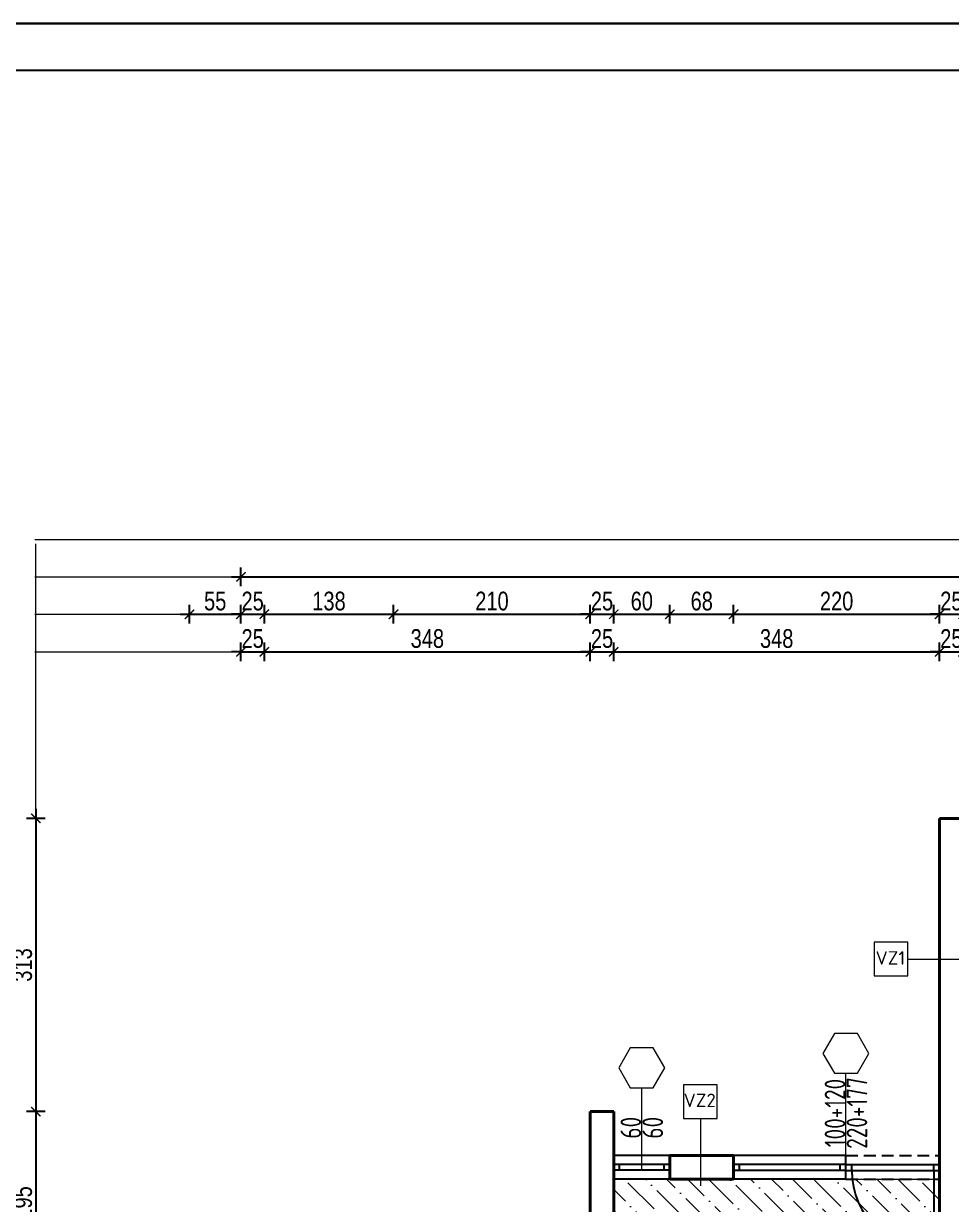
# Model space of a CAD drawing. Header units: millimetres. Extents: x 195897 to 285417, y -229751 to -116129.
# Drawn here: x 214729 to 215720, y -222088 to -220828 of the extents above; entities that cross this region are included whole.
import ezdxf
from ezdxf.enums import TextEntityAlignment as Align

# ---------------------------------------------------------------- set-up
doc = ezdxf.new("R2010")
doc.units = ezdxf.units.MM
doc.header["$PDMODE"] = 2
doc.linetypes.add('HIDDEN', pattern=[0.375, 0.25, -0.125])
doc.linetypes.add('HIDDENX2', pattern=[19.05, 12.7, -6.35])
doc.layers.get('0').update_dxf_attribs({"lineweight": 0})
doc.layers.get('Defpoints').update_dxf_attribs({"color": 250, "lineweight": 0})
for name, color, linetype, lineweight in [('06-hatch_grijano', 30, 'Continuous', 0), ('07-kote', 70, 'Continuous', 9), ('09-oznaka stavke', 1, 'Continuous', 0), ('5-TX', 113, 'Continuous', 5), ('TP_01 - 0.50', 1, 'Continuous', 40)]:
    doc.layers.add(name, color=color, linetype=linetype, lineweight=lineweight)
doc.layers.add('Kucni_broj', color=2, linetype='Continuous', plot=False)
doc.layers.add('SAST_Linija sastavnice', color=255, linetype='Continuous', plot=False)
for name, color, linetype in [('TP_Hidden', 8, 'HIDDENX2'), ('TP_Otvori', 8, 'Continuous'), ('TP_Otvori.block', 8, 'Continuous')]:
    doc.layers.add(name, color=color, linetype=linetype)
doc.styles.add('isocpeur', font='isocpeur.ttf')
doc.styles.add('OPIS', font='hrcom.shx', dxfattribs={"width": 0.8, "height": 20})
doc.dimstyles.new('ISO-25', dxfattribs={"dimtxt": 20, "dimasz": 10, "dimexe": 10, "dimexo": 10, "dimgap": 4, "dimtad": 1, "dimdec": 0, "dimtxsty": 'OPIS', "dimblk": 'ARCHTICK', "dimcen": 10, "dimdle": 10, "dimadec": 0, "dimazin": 0, "dimtfac": 1, "dimtdec": 0, "dimtix": 1, "dimtmove": 0, "dimatfit": 3, "dimldrblk": 'ARCHTICK', "dimfxl": 10, "dimfxlon": 1, "dimarcsym": 0})

# ---------------------------------------------------------------- blocks, each defined once
blk = doc.blocks.new('*U663')
at = {"layer": 'TP_01 - 0.50'}
for p, q in [((0, 0), (0, -30)), ((72, 0), (72, -30))]:
    blk.add_line(p, q, dxfattribs=at)
at = {"layer": 'TP_Otvori'}
for p, q in [((0, 0), (72, 0)), ((0, -11.3), (72, -11.3)), ((7.5, -11.3), (7.5, -18.8)), ((64.5, -11.3), (64.5, -18.8)), ((0, -18.8), (72, -18.8)), ((0, -30), (72, -30))]:
    blk.add_line(p, q, dxfattribs=at)
blk = doc.blocks.new('_ArchTick')
at = {"color": 0, "linetype": 'ByBlock', "lineweight": 0, "const_width": 0.15}
blk.add_lwpolyline([(-0.5, -0.5), (0.5, 0.5)], dxfattribs=at)
blk = doc.blocks.new('*D731')
at = {"layer": '07-kote', "color": 0, "linetype": 'Continuous', "lineweight": -2, "ltscale": 0.5, "transparency": 16777216}
for p, q in [((214961.4, -221508.2), (214961.4, -221488.2)), ((214986.4, -221508.2), (214986.4, -221488.2)), ((214961.4, -221498.2), (214951.4, -221498.2)), ((214961.4, -221498.2), (214986.4, -221498.2)), ((214986.4, -221498.2), (214996.4, -221498.2))]:
    blk.add_line(p, q, dxfattribs=at)
at = {"layer": 'Defpoints', "color": 0, "linetype": 'Continuous', "ltscale": 0.5, "transparency": 16777216}
for p in [(214986.4, -221498.2), (214961.4, -222032.7), (214986.4, -222032.7)]:
    blk.add_point(p, dxfattribs=at)
at = {"layer": '07-kote', "color": 0, "linetype": 'Continuous', "lineweight": -2, "ltscale": 0.5, "transparency": 16777216, "xscale": 10, "yscale": 10, "zscale": 10}
blk.add_blockref('_ArchTick', (214961.4, -221498.2), dxfattribs=at)
at = {"layer": '07-kote', "color": 0, "linetype": 'Continuous', "lineweight": -2, "ltscale": 0.5, "transparency": 16777216, "xscale": 10, "yscale": 10, "zscale": 10, "rotation": 180}
blk.add_blockref('_ArchTick', (214986.4, -221498.2), dxfattribs=at)
at = {"layer": '07-kote', "color": 0, "linetype": 'Continuous', "lineweight": 15, "ltscale": 0.5, "transparency": 16777216, "insert": (214973.9, -221484.2), "char_height": 20, "attachment_point": 5, "style": 'OPIS'}
blk.add_mtext('25', dxfattribs=at)
blk = doc.blocks.new('*D732')
at = {"layer": '07-kote', "color": 0, "linetype": 'Continuous', "lineweight": -2, "ltscale": 0.5, "transparency": 16777216}
for p, q in [((214986.4, -221508.2), (214986.4, -221488.2)), ((215334.4, -221508.2), (215334.4, -221488.2)), ((214976.4, -221498.2), (215344.4, -221498.2))]:
    blk.add_line(p, q, dxfattribs=at)
at = {"layer": 'Defpoints', "color": 0, "linetype": 'Continuous', "ltscale": 0.5, "transparency": 16777216}
for p in [(215334.4, -221498.2), (215334.4, -221837.7), (214986.4, -222032.7)]:
    blk.add_point(p, dxfattribs=at)
at = {"layer": '07-kote', "color": 0, "linetype": 'Continuous', "lineweight": -2, "ltscale": 0.5, "transparency": 16777216, "xscale": 10, "yscale": 10, "zscale": 10, "rotation": 180}
blk.add_blockref('_ArchTick', (214986.4, -221498.2), dxfattribs=at)
at = {"layer": '07-kote', "color": 0, "linetype": 'Continuous', "lineweight": -2, "ltscale": 0.5, "transparency": 16777216, "xscale": 10, "yscale": 10, "zscale": 10}
blk.add_blockref('_ArchTick', (215334.4, -221498.2), dxfattribs=at)
at = {"layer": '07-kote', "color": 0, "linetype": 'Continuous', "lineweight": 15, "ltscale": 0.5, "transparency": 16777216, "insert": (215160.4, -221484.2), "char_height": 20, "attachment_point": 5, "style": 'OPIS'}
blk.add_mtext('348', dxfattribs=at)
blk = doc.blocks.new('*D733')
at = {"layer": '07-kote', "color": 0, "linetype": 'Continuous', "lineweight": -2, "ltscale": 0.5, "transparency": 16777216}
for p, q in [((215334.4, -221508.2), (215334.4, -221488.2)), ((215359.4, -221508.2), (215359.4, -221488.2)), ((215334.4, -221498.2), (215324.4, -221498.2)), ((215334.4, -221498.2), (215359.4, -221498.2)), ((215359.4, -221498.2), (215369.4, -221498.2))]:
    blk.add_line(p, q, dxfattribs=at)
at = {"layer": 'Defpoints', "color": 0, "linetype": 'Continuous', "ltscale": 0.5, "transparency": 16777216}
for p in [(215359.4, -221498.2), (215334.4, -221837.7), (215359.4, -221837.7)]:
    blk.add_point(p, dxfattribs=at)
at = {"layer": '07-kote', "color": 0, "linetype": 'Continuous', "lineweight": -2, "ltscale": 0.5, "transparency": 16777216, "xscale": 10, "yscale": 10, "zscale": 10}
blk.add_blockref('_ArchTick', (215334.4, -221498.2), dxfattribs=at)
at = {"layer": '07-kote', "color": 0, "linetype": 'Continuous', "lineweight": -2, "ltscale": 0.5, "transparency": 16777216, "xscale": 10, "yscale": 10, "zscale": 10, "rotation": 180}
blk.add_blockref('_ArchTick', (215359.4, -221498.2), dxfattribs=at)
at = {"layer": '07-kote', "color": 0, "linetype": 'Continuous', "lineweight": 15, "ltscale": 0.5, "transparency": 16777216, "insert": (215346.9, -221484.2), "char_height": 20, "attachment_point": 5, "style": 'OPIS'}
blk.add_mtext('25', dxfattribs=at)
blk = doc.blocks.new('*D734')
at = {"layer": '07-kote', "color": 0, "linetype": 'Continuous', "lineweight": -2, "ltscale": 0.5, "transparency": 16777216}
for p, q in [((215359.4, -221508.2), (215359.4, -221488.2)), ((215707.4, -221508.2), (215707.4, -221488.2)), ((215349.4, -221498.2), (215717.4, -221498.2))]:
    blk.add_line(p, q, dxfattribs=at)
at = {"layer": 'Defpoints', "color": 0, "linetype": 'Continuous', "ltscale": 0.5, "transparency": 16777216}
for p in [(215707.4, -221498.2), (215707.4, -221635.7), (215359.4, -221837.7)]:
    blk.add_point(p, dxfattribs=at)
at = {"layer": '07-kote', "color": 0, "linetype": 'Continuous', "lineweight": -2, "ltscale": 0.5, "transparency": 16777216, "xscale": 10, "yscale": 10, "zscale": 10, "rotation": 180}
blk.add_blockref('_ArchTick', (215359.4, -221498.2), dxfattribs=at)
at = {"layer": '07-kote', "color": 0, "linetype": 'Continuous', "lineweight": -2, "ltscale": 0.5, "transparency": 16777216, "xscale": 10, "yscale": 10, "zscale": 10}
blk.add_blockref('_ArchTick', (215707.4, -221498.2), dxfattribs=at)
at = {"layer": '07-kote', "color": 0, "linetype": 'Continuous', "lineweight": 15, "ltscale": 0.5, "transparency": 16777216, "insert": (215533.4, -221484.2), "char_height": 20, "attachment_point": 5, "style": 'OPIS'}
blk.add_mtext('348', dxfattribs=at)
blk = doc.blocks.new('*D735')
at = {"layer": '07-kote', "color": 0, "linetype": 'Continuous', "lineweight": -2, "ltscale": 0.5, "transparency": 16777216}
for p, q in [((215707.4, -221508.2), (215707.4, -221488.2)), ((215732.4, -221508.2), (215732.4, -221488.2)), ((215707.4, -221498.2), (215697.4, -221498.2)), ((215707.4, -221498.2), (215732.4, -221498.2)), ((215732.4, -221498.2), (215742.4, -221498.2))]:
    blk.add_line(p, q, dxfattribs=at)
at = {"layer": 'Defpoints', "color": 0, "linetype": 'Continuous', "ltscale": 0.5, "transparency": 16777216}
for p in [(215732.4, -221498.2), (215707.4, -221635.7), (215732.4, -221635.7)]:
    blk.add_point(p, dxfattribs=at)
at = {"layer": '07-kote', "color": 0, "linetype": 'Continuous', "lineweight": -2, "ltscale": 0.5, "transparency": 16777216, "xscale": 10, "yscale": 10, "zscale": 10}
blk.add_blockref('_ArchTick', (215707.4, -221498.2), dxfattribs=at)
at = {"layer": '07-kote', "color": 0, "linetype": 'Continuous', "lineweight": -2, "ltscale": 0.5, "transparency": 16777216, "xscale": 10, "yscale": 10, "zscale": 10, "rotation": 180}
blk.add_blockref('_ArchTick', (215732.4, -221498.2), dxfattribs=at)
at = {"layer": '07-kote', "color": 0, "linetype": 'Continuous', "lineweight": 15, "ltscale": 0.5, "transparency": 16777216, "insert": (215719.9, -221484.2), "char_height": 20, "attachment_point": 5, "style": 'OPIS'}
blk.add_mtext('25', dxfattribs=at)
blk = doc.blocks.new('*D761')
at = {"layer": '07-kote', "color": 0, "linetype": 'Continuous', "lineweight": -2, "ltscale": 0.5, "transparency": 16777216}
for p, q in [((214742.4, -221666), (214742.4, -221999)), ((214752.4, -221676), (214732.4, -221676)), ((214752.4, -221989), (214732.4, -221989))]:
    blk.add_line(p, q, dxfattribs=at)
at = {"layer": 'Defpoints', "color": 0, "linetype": 'Continuous', "ltscale": 0.5, "transparency": 16777216}
for p in [(215588.4, -221676), (214742.4, -221989), (215240.4, -221989)]:
    blk.add_point(p, dxfattribs=at)
at = {"layer": '07-kote', "color": 0, "linetype": 'Continuous', "lineweight": -2, "ltscale": 0.5, "transparency": 16777216, "xscale": 10, "yscale": 10, "zscale": 10}
for p, rotation in [((214742.4, -221676), 90), ((214742.4, -221989), 270)]:
    blk.add_blockref('_ArchTick', p, dxfattribs=dict(at, rotation=rotation))
at = {"layer": '07-kote', "color": 0, "linetype": 'Continuous', "lineweight": 15, "ltscale": 0.5, "transparency": 16777216, "insert": (214728.4, -221832.5), "char_height": 20, "attachment_point": 5, "rotation": 90, "style": 'OPIS'}
blk.add_mtext('313', dxfattribs=at)
blk = doc.blocks.new('*D762')
at = {"layer": '07-kote', "color": 0, "linetype": 'Continuous', "lineweight": -2, "ltscale": 0.5, "transparency": 16777216}
for p, q in [((214742.4, -221979), (214742.4, -222194)), ((214752.4, -221989), (214732.4, -221989)), ((214752.4, -222184), (214732.4, -222184))]:
    blk.add_line(p, q, dxfattribs=at)
at = {"layer": 'Defpoints', "color": 0, "linetype": 'Continuous', "ltscale": 0.5, "transparency": 16777216}
for p in [(215240.4, -221989), (214742.4, -222184), (214842.4, -222184)]:
    blk.add_point(p, dxfattribs=at)
at = {"layer": '07-kote', "color": 0, "linetype": 'Continuous', "lineweight": -2, "ltscale": 0.5, "transparency": 16777216, "xscale": 10, "yscale": 10, "zscale": 10}
for p, rotation in [((214742.4, -221989), 90), ((214742.4, -222184), 270)]:
    blk.add_blockref('_ArchTick', p, dxfattribs=dict(at, rotation=rotation))
at = {"layer": '07-kote', "color": 0, "linetype": 'Continuous', "lineweight": 15, "ltscale": 0.5, "transparency": 16777216, "insert": (214728.4, -222086.5), "char_height": 20, "attachment_point": 5, "rotation": 90, "style": 'OPIS'}
blk.add_mtext('195', dxfattribs=at)
blk = doc.blocks.new('*D769')
at = {"layer": '07-kote', "color": 0, "linetype": 'Continuous', "lineweight": -2, "ltscale": 0.5, "transparency": 16777216}
for p, q in [((214702.4, -221666), (214702.4, -221999)), ((214712.4, -221676), (214692.4, -221676)), ((214712.4, -221989), (214692.4, -221989))]:
    blk.add_line(p, q, dxfattribs=at)
at = {"layer": 'Defpoints', "color": 0, "linetype": 'Continuous', "ltscale": 0.5, "transparency": 16777216}
for p in [(215599, -221676), (214702.4, -221989), (215251, -221989)]:
    blk.add_point(p, dxfattribs=at)
at = {"layer": '07-kote', "color": 0, "linetype": 'Continuous', "lineweight": -2, "ltscale": 0.5, "transparency": 16777216, "xscale": 10, "yscale": 10, "zscale": 10}
for p, rotation in [((214702.4, -221676), 90), ((214702.4, -221989), 270)]:
    blk.add_blockref('_ArchTick', p, dxfattribs=dict(at, rotation=rotation))
at = {"layer": '07-kote', "color": 0, "linetype": 'Continuous', "lineweight": 15, "ltscale": 0.5, "transparency": 16777216, "insert": (214688.4, -221832.5), "char_height": 20, "attachment_point": 5, "rotation": 90, "style": 'OPIS'}
blk.add_mtext('313', dxfattribs=at)
blk = doc.blocks.new('*D770')
at = {"layer": '07-kote', "color": 0, "linetype": 'Continuous', "lineweight": -2, "ltscale": 0.5, "transparency": 16777216}
for p, q in [((214702.4, -221979), (214702.4, -222923)), ((214712.4, -221989), (214692.4, -221989)), ((214712.4, -222913), (214692.4, -222913))]:
    blk.add_line(p, q, dxfattribs=at)
at = {"layer": 'Defpoints', "color": 0, "linetype": 'Continuous', "ltscale": 0.5, "transparency": 16777216}
for p in [(215251, -221989), (214702.4, -222913), (214853, -222913)]:
    blk.add_point(p, dxfattribs=at)
at = {"layer": '07-kote', "color": 0, "linetype": 'Continuous', "lineweight": -2, "ltscale": 0.5, "transparency": 16777216, "xscale": 10, "yscale": 10, "zscale": 10}
for p, rotation in [((214702.4, -221989), 90), ((214702.4, -222913), 270)]:
    blk.add_blockref('_ArchTick', p, dxfattribs=dict(at, rotation=rotation))
at = {"layer": '07-kote', "color": 0, "linetype": 'Continuous', "lineweight": 15, "ltscale": 0.5, "transparency": 16777216, "insert": (214688.4, -222451), "char_height": 20, "attachment_point": 5, "rotation": 90, "style": 'OPIS'}
blk.add_mtext('924', dxfattribs=at)
blk = doc.blocks.new('*D796')
at = {"layer": '07-kote', "color": 0, "linetype": 'Continuous', "lineweight": -2, "ltscale": 0.5, "transparency": 16777216}
for p, q in [((214961.4, -221468.2), (214961.4, -221448.2)), ((214986.4, -221468.2), (214986.4, -221448.2)), ((214961.4, -221458.2), (214951.4, -221458.2)), ((214961.4, -221458.2), (214986.4, -221458.2)), ((214986.4, -221458.2), (214996.4, -221458.2))]:
    blk.add_line(p, q, dxfattribs=at)
at = {"layer": 'Defpoints', "color": 0, "linetype": 'Continuous', "ltscale": 0.5, "transparency": 16777216}
for p in [(214986.4, -221458.2), (214961.4, -222042.8), (214986.4, -222042.8)]:
    blk.add_point(p, dxfattribs=at)
at = {"layer": '07-kote', "color": 0, "linetype": 'Continuous', "lineweight": -2, "ltscale": 0.5, "transparency": 16777216, "xscale": 10, "yscale": 10, "zscale": 10}
blk.add_blockref('_ArchTick', (214961.4, -221458.2), dxfattribs=at)
at = {"layer": '07-kote', "color": 0, "linetype": 'Continuous', "lineweight": -2, "ltscale": 0.5, "transparency": 16777216, "xscale": 10, "yscale": 10, "zscale": 10, "rotation": 180}
blk.add_blockref('_ArchTick', (214986.4, -221458.2), dxfattribs=at)
at = {"layer": '07-kote', "color": 0, "linetype": 'Continuous', "lineweight": 15, "ltscale": 0.5, "transparency": 16777216, "insert": (214973.9, -221444.2), "char_height": 20, "attachment_point": 5, "style": 'OPIS'}
blk.add_mtext('25', dxfattribs=at)
blk = doc.blocks.new('*D797')
at = {"layer": '07-kote', "color": 0, "linetype": 'Continuous', "lineweight": -2, "ltscale": 0.5, "transparency": 16777216}
for p, q in [((214986.4, -221468.2), (214986.4, -221448.2)), ((215124.4, -221468.2), (215124.4, -221448.2)), ((214976.4, -221458.2), (215134.4, -221458.2))]:
    blk.add_line(p, q, dxfattribs=at)
at = {"layer": 'Defpoints', "color": 0, "linetype": 'Continuous', "ltscale": 0.5, "transparency": 16777216}
for p in [(215124.4, -221458.2), (214986.4, -222042.8), (215124.4, -222345)]:
    blk.add_point(p, dxfattribs=at)
at = {"layer": '07-kote', "color": 0, "linetype": 'Continuous', "lineweight": -2, "ltscale": 0.5, "transparency": 16777216, "xscale": 10, "yscale": 10, "zscale": 10, "rotation": 180}
blk.add_blockref('_ArchTick', (214986.4, -221458.2), dxfattribs=at)
at = {"layer": '07-kote', "color": 0, "linetype": 'Continuous', "lineweight": -2, "ltscale": 0.5, "transparency": 16777216, "xscale": 10, "yscale": 10, "zscale": 10}
blk.add_blockref('_ArchTick', (215124.4, -221458.2), dxfattribs=at)
at = {"layer": '07-kote', "color": 0, "linetype": 'Continuous', "lineweight": 15, "ltscale": 0.5, "transparency": 16777216, "insert": (215055.4, -221444.2), "char_height": 20, "attachment_point": 5, "style": 'OPIS'}
blk.add_mtext('138', dxfattribs=at)
blk = doc.blocks.new('*D798')
at = {"layer": '07-kote', "color": 0, "linetype": 'Continuous', "lineweight": -2, "ltscale": 0.5, "transparency": 16777216}
for p, q in [((215487.4, -221468.2), (215487.4, -221448.2)), ((215707.4, -221468.2), (215707.4, -221448.2)), ((215477.4, -221458.2), (215717.4, -221458.2))]:
    blk.add_line(p, q, dxfattribs=at)
at = {"layer": 'Defpoints', "color": 0, "linetype": 'Continuous', "ltscale": 0.5, "transparency": 16777216}
for p in [(215707.4, -221458.2), (215707.4, -221645.8), (215487.4, -221894.8)]:
    blk.add_point(p, dxfattribs=at)
at = {"layer": '07-kote', "color": 0, "linetype": 'Continuous', "lineweight": -2, "ltscale": 0.5, "transparency": 16777216, "xscale": 10, "yscale": 10, "zscale": 10, "rotation": 180}
blk.add_blockref('_ArchTick', (215487.4, -221458.2), dxfattribs=at)
at = {"layer": '07-kote', "color": 0, "linetype": 'Continuous', "lineweight": -2, "ltscale": 0.5, "transparency": 16777216, "xscale": 10, "yscale": 10, "zscale": 10}
blk.add_blockref('_ArchTick', (215707.4, -221458.2), dxfattribs=at)
at = {"layer": '07-kote', "color": 0, "linetype": 'Continuous', "lineweight": 15, "ltscale": 0.5, "transparency": 16777216, "insert": (215597.4, -221444.2), "char_height": 20, "attachment_point": 5, "style": 'OPIS'}
blk.add_mtext('220', dxfattribs=at)
blk = doc.blocks.new('*D799')
at = {"layer": '07-kote', "color": 0, "linetype": 'Continuous', "lineweight": -2, "ltscale": 0.5, "transparency": 16777216}
for p, q in [((215707.4, -221468.2), (215707.4, -221448.2)), ((215732.4, -221468.2), (215732.4, -221448.2)), ((215707.4, -221458.2), (215697.4, -221458.2)), ((215707.4, -221458.2), (215732.4, -221458.2)), ((215732.4, -221458.2), (215742.4, -221458.2))]:
    blk.add_line(p, q, dxfattribs=at)
at = {"layer": 'Defpoints', "color": 0, "linetype": 'Continuous', "ltscale": 0.5, "transparency": 16777216}
for p in [(215732.4, -221458.2), (215707.4, -221645.8), (215732.4, -221645.8)]:
    blk.add_point(p, dxfattribs=at)
at = {"layer": '07-kote', "color": 0, "linetype": 'Continuous', "lineweight": -2, "ltscale": 0.5, "transparency": 16777216, "xscale": 10, "yscale": 10, "zscale": 10}
blk.add_blockref('_ArchTick', (215707.4, -221458.2), dxfattribs=at)
at = {"layer": '07-kote', "color": 0, "linetype": 'Continuous', "lineweight": -2, "ltscale": 0.5, "transparency": 16777216, "xscale": 10, "yscale": 10, "zscale": 10, "rotation": 180}
blk.add_blockref('_ArchTick', (215732.4, -221458.2), dxfattribs=at)
at = {"layer": '07-kote', "color": 0, "linetype": 'Continuous', "lineweight": 15, "ltscale": 0.5, "transparency": 16777216, "insert": (215719.9, -221444.2), "char_height": 20, "attachment_point": 5, "style": 'OPIS'}
blk.add_mtext('25', dxfattribs=at)
blk = doc.blocks.new('*D1179')
at = {"layer": '07-kote', "color": 0, "linetype": 'ByBlock', "lineweight": -2, "ltscale": 5, "transparency": 16777216}
for p, q in [((215124.4, -221468.2), (215124.4, -221448.2)), ((215334.4, -221468.2), (215334.4, -221448.2)), ((215114.4, -221458.2), (215344.4, -221458.2))]:
    blk.add_line(p, q, dxfattribs=at)
at = {"layer": 'Defpoints', "color": 0, "linetype": 'ByBlock', "ltscale": 5, "transparency": 16777216}
for p in [(215334.4, -221458.2), (215124.4, -222345), (215334.4, -222345)]:
    blk.add_point(p, dxfattribs=at)
at = {"layer": '07-kote', "color": 0, "linetype": 'ByBlock', "lineweight": -2, "ltscale": 5, "transparency": 16777216, "xscale": 10, "yscale": 10, "zscale": 10, "rotation": 180}
blk.add_blockref('_ArchTick', (215124.4, -221458.2), dxfattribs=at)
at = {"layer": '07-kote', "color": 0, "linetype": 'ByBlock', "lineweight": -2, "ltscale": 5, "transparency": 16777216, "xscale": 10, "yscale": 10, "zscale": 10}
blk.add_blockref('_ArchTick', (215334.4, -221458.2), dxfattribs=at)
at = {"layer": '07-kote', "color": 0, "linetype": 'ByBlock', "ltscale": 5, "transparency": 16777216, "insert": (215229.4, -221444.2), "char_height": 20, "attachment_point": 5, "style": 'OPIS'}
blk.add_mtext('210', dxfattribs=at)
blk = doc.blocks.new('*D1180')
at = {"layer": '07-kote', "color": 0, "linetype": 'ByBlock', "lineweight": -2, "ltscale": 5, "transparency": 16777216}
for p, q in [((215334.4, -221468.2), (215334.4, -221448.2)), ((215359.4, -221468.2), (215359.4, -221448.2)), ((215334.4, -221458.2), (215324.4, -221458.2)), ((215334.4, -221458.2), (215359.4, -221458.2)), ((215359.4, -221458.2), (215369.4, -221458.2))]:
    blk.add_line(p, q, dxfattribs=at)
at = {"layer": 'Defpoints', "color": 0, "linetype": 'ByBlock', "ltscale": 5, "transparency": 16777216}
for p in [(215359.4, -221458.2), (215359.4, -221989), (215334.4, -222345)]:
    blk.add_point(p, dxfattribs=at)
at = {"layer": '07-kote', "color": 0, "linetype": 'ByBlock', "lineweight": -2, "ltscale": 5, "transparency": 16777216, "xscale": 10, "yscale": 10, "zscale": 10}
blk.add_blockref('_ArchTick', (215334.4, -221458.2), dxfattribs=at)
at = {"layer": '07-kote', "color": 0, "linetype": 'ByBlock', "lineweight": -2, "ltscale": 5, "transparency": 16777216, "xscale": 10, "yscale": 10, "zscale": 10, "rotation": 180}
blk.add_blockref('_ArchTick', (215359.4, -221458.2), dxfattribs=at)
at = {"layer": '07-kote', "color": 0, "linetype": 'ByBlock', "ltscale": 5, "transparency": 16777216, "insert": (215346.9, -221444.2), "char_height": 20, "attachment_point": 5, "style": 'OPIS'}
blk.add_mtext('25', dxfattribs=at)
blk = doc.blocks.new('*D1181')
at = {"layer": '07-kote', "color": 0, "linetype": 'ByBlock', "lineweight": -2, "ltscale": 5, "transparency": 16777216}
for p, q in [((215359.4, -221468.2), (215359.4, -221448.2)), ((215419.4, -221468.2), (215419.4, -221448.2)), ((215349.4, -221458.2), (215429.4, -221458.2))]:
    blk.add_line(p, q, dxfattribs=at)
at = {"layer": 'Defpoints', "color": 0, "linetype": 'ByBlock', "ltscale": 5, "transparency": 16777216}
for p in [(215419.4, -221458.2), (215359.4, -221989), (215419.4, -222036)]:
    blk.add_point(p, dxfattribs=at)
at = {"layer": '07-kote', "color": 0, "linetype": 'ByBlock', "lineweight": -2, "ltscale": 5, "transparency": 16777216, "xscale": 10, "yscale": 10, "zscale": 10, "rotation": 180}
blk.add_blockref('_ArchTick', (215359.4, -221458.2), dxfattribs=at)
at = {"layer": '07-kote', "color": 0, "linetype": 'ByBlock', "lineweight": -2, "ltscale": 5, "transparency": 16777216, "xscale": 10, "yscale": 10, "zscale": 10}
blk.add_blockref('_ArchTick', (215419.4, -221458.2), dxfattribs=at)
at = {"layer": '07-kote', "color": 0, "linetype": 'ByBlock', "ltscale": 5, "transparency": 16777216, "insert": (215389.4, -221444.2), "char_height": 20, "attachment_point": 5, "style": 'OPIS'}
blk.add_mtext('60', dxfattribs=at)
blk = doc.blocks.new('*D1182')
at = {"layer": '07-kote', "color": 0, "linetype": 'ByBlock', "lineweight": -2, "ltscale": 5, "transparency": 16777216}
for p, q in [((215419.4, -221468.2), (215419.4, -221448.2)), ((215487.4, -221468.2), (215487.4, -221448.2)), ((215409.4, -221458.2), (215497.4, -221458.2))]:
    blk.add_line(p, q, dxfattribs=at)
at = {"layer": 'Defpoints', "color": 0, "linetype": 'ByBlock', "ltscale": 5, "transparency": 16777216}
for p in [(215487.4, -221458.2), (215419.4, -222036), (215487.4, -222036)]:
    blk.add_point(p, dxfattribs=at)
at = {"layer": '07-kote', "color": 0, "linetype": 'ByBlock', "lineweight": -2, "ltscale": 5, "transparency": 16777216, "xscale": 10, "yscale": 10, "zscale": 10, "rotation": 180}
blk.add_blockref('_ArchTick', (215419.4, -221458.2), dxfattribs=at)
at = {"layer": '07-kote', "color": 0, "linetype": 'ByBlock', "lineweight": -2, "ltscale": 5, "transparency": 16777216, "xscale": 10, "yscale": 10, "zscale": 10}
blk.add_blockref('_ArchTick', (215487.4, -221458.2), dxfattribs=at)
at = {"layer": '07-kote', "color": 0, "linetype": 'ByBlock', "ltscale": 5, "transparency": 16777216, "insert": (215453.4, -221444.2), "char_height": 20, "attachment_point": 5, "style": 'OPIS'}
blk.add_mtext('68', dxfattribs=at)
blk = doc.blocks.new('*D1183')
at = {"layer": '07-kote', "color": 0, "linetype": 'ByBlock', "lineweight": -2, "ltscale": 5, "transparency": 16777216}
for p, q in [((214951.4, -221418.2), (217605.4, -221418.2)), ((214961.4, -221428.2), (214961.4, -221408.2)), ((217595.4, -221428.2), (217595.4, -221408.2))]:
    blk.add_line(p, q, dxfattribs=at)
at = {"layer": 'Defpoints', "color": 0, "linetype": 'ByBlock', "ltscale": 5, "transparency": 16777216}
for p in [(217595.4, -221418.2), (214961.4, -222184), (217595.4, -222184)]:
    blk.add_point(p, dxfattribs=at)
at = {"layer": '07-kote', "color": 0, "linetype": 'ByBlock', "lineweight": -2, "ltscale": 5, "transparency": 16777216, "xscale": 10, "yscale": 10, "zscale": 10, "rotation": 180}
blk.add_blockref('_ArchTick', (214961.4, -221418.2), dxfattribs=at)
at = {"layer": '07-kote', "color": 0, "linetype": 'ByBlock', "lineweight": -2, "ltscale": 5, "transparency": 16777216, "xscale": 10, "yscale": 10, "zscale": 10}
blk.add_blockref('_ArchTick', (217595.4, -221418.2), dxfattribs=at)
at = {"layer": '07-kote', "color": 0, "linetype": 'ByBlock', "ltscale": 5, "transparency": 16777216, "insert": (216278.4, -221404.2), "char_height": 20, "attachment_point": 5, "style": 'OPIS'}
blk.add_mtext('2634', dxfattribs=at)
blk = doc.blocks.new('*D1184')
at = {"layer": '07-kote', "color": 0, "linetype": 'ByBlock', "lineweight": -2, "ltscale": 5, "transparency": 16777216}
for p, q in [((214662.4, -221666), (214662.4, -221999)), ((214672.4, -221676), (214652.4, -221676)), ((214672.4, -221989), (214652.4, -221989))]:
    blk.add_line(p, q, dxfattribs=at)
at = {"layer": 'Defpoints', "color": 0, "linetype": 'ByBlock', "ltscale": 5, "transparency": 16777216}
for p in [(215707.4, -221676), (214662.4, -221989), (215334.4, -221989)]:
    blk.add_point(p, dxfattribs=at)
at = {"layer": '07-kote', "color": 0, "linetype": 'ByBlock', "lineweight": -2, "ltscale": 5, "transparency": 16777216, "xscale": 10, "yscale": 10, "zscale": 10}
for p, rotation in [((214662.4, -221676), 90), ((214662.4, -221989), 270)]:
    blk.add_blockref('_ArchTick', p, dxfattribs=dict(at, rotation=rotation))
at = {"layer": '07-kote', "color": 0, "linetype": 'ByBlock', "ltscale": 5, "transparency": 16777216, "insert": (214648.4, -221832.5), "char_height": 20, "attachment_point": 5, "rotation": 90, "style": 'OPIS'}
blk.add_mtext('313', dxfattribs=at)
blk = doc.blocks.new('*D1185')
at = {"layer": '07-kote', "color": 0, "linetype": 'ByBlock', "lineweight": -2, "ltscale": 5, "transparency": 16777216}
for p, q in [((214662.4, -221979), (214662.4, -222913)), ((214672.4, -221989), (214652.4, -221989)), ((214672.4, -222903), (214652.4, -222903))]:
    blk.add_line(p, q, dxfattribs=at)
at = {"layer": 'Defpoints', "color": 0, "linetype": 'ByBlock', "ltscale": 5, "transparency": 16777216}
for p in [(215334.4, -221989), (214662.4, -222903), (214906.4, -222903)]:
    blk.add_point(p, dxfattribs=at)
at = {"layer": '07-kote', "color": 0, "linetype": 'ByBlock', "lineweight": -2, "ltscale": 5, "transparency": 16777216, "xscale": 10, "yscale": 10, "zscale": 10}
for p, rotation in [((214662.4, -221989), 90), ((214662.4, -222903), 270)]:
    blk.add_blockref('_ArchTick', p, dxfattribs=dict(at, rotation=rotation))
at = {"layer": '07-kote', "color": 0, "linetype": 'ByBlock', "ltscale": 5, "transparency": 16777216, "insert": (214648.4, -222446), "char_height": 20, "attachment_point": 5, "rotation": 90, "style": 'OPIS'}
blk.add_mtext('914', dxfattribs=at)
blk = doc.blocks.new('*D1214')
at = {"layer": '07-kote', "color": 0, "linetype": 'ByBlock', "lineweight": -2, "ltscale": 5, "transparency": 16777216}
for p, q in [((214906.4, -221468.2), (214906.4, -221448.2)), ((214961.4, -221468.2), (214961.4, -221448.2)), ((214896.4, -221458.2), (214971.4, -221458.2))]:
    blk.add_line(p, q, dxfattribs=at)
at = {"layer": 'Defpoints', "color": 0, "linetype": 'ByBlock', "ltscale": 5, "transparency": 16777216}
for p in [(214961.4, -221458.2), (214906.4, -222903), (214961.4, -222903)]:
    blk.add_point(p, dxfattribs=at)
at = {"layer": '07-kote', "color": 0, "linetype": 'ByBlock', "lineweight": -2, "ltscale": 5, "transparency": 16777216, "xscale": 10, "yscale": 10, "zscale": 10, "rotation": 180}
blk.add_blockref('_ArchTick', (214906.4, -221458.2), dxfattribs=at)
at = {"layer": '07-kote', "color": 0, "linetype": 'ByBlock', "lineweight": -2, "ltscale": 5, "transparency": 16777216, "xscale": 10, "yscale": 10, "zscale": 10}
blk.add_blockref('_ArchTick', (214961.4, -221458.2), dxfattribs=at)
at = {"layer": '07-kote', "color": 0, "linetype": 'ByBlock', "ltscale": 5, "transparency": 16777216, "insert": (214933.9, -221444.2), "char_height": 20, "attachment_point": 5, "style": 'OPIS'}
blk.add_mtext('55', dxfattribs=at)
blk = doc.blocks.new('*U649')
at = {"ltscale": 0.1}
blk.add_line((-0.125, 0.375), (-0.625, 0.375), dxfattribs=at)
blk.add_lwpolyline([(0.125, 0.5), (0.125, 0.25), (-0.125, 0.25), (-0.125, 0.5)], close=True, dxfattribs=at)
at = {"style": 'isocpeur'}
blk.add_attdef('sl', text='', height=0.1, dxfattribs=at).set_placement((0.005, 0.3336), align=Align.CENTER)
blk = doc.blocks.new('*U64')
at = {"ltscale": 0.1}
blk.add_line((0, 0.25), (0, -0.25), dxfattribs=at)
blk.add_lwpolyline([(-0.125, 0.5), (0.125, 0.5), (0.125, 0.25), (-0.125, 0.25)], close=True, dxfattribs=at)
at = {"style": 'isocpeur'}
blk.add_attdef('sl', text='', height=0.1, dxfattribs=at).set_placement((0.005, 0.3336), align=Align.CENTER)
blk = doc.blocks.new('*U1891')
blk.add_lwpolyline([(0, 31), (0, -59.2)])
blk.add_lwpolyline([(-12.6, -59.2), (-25.2, -81), (-12.6, -102.9), (12.6, -102.9), (25.2, -81), (12.6, -59.2)], close=True)
at = {"style": 'isocpeur', "width": 0.75}
for tag, p in [('VIS', (-12, -15.6)), ('SIR', (12, -15.6))]:
    blk.add_attdef(tag, text='', height=15, rotation=270, dxfattribs=at).set_placement(p, align=Align.MIDDLE)
blk.add_attdef('BR', text='', height=20, rotation=180, dxfattribs=at).set_placement((0, -81), align=Align.MIDDLE_CENTER)

msp = doc.modelspace()

# ---------------------------------------------------------------- hatches: boundary and pattern name
at = {"layer": '06-hatch_grijano'}
h = msp.add_hatch(dxfattribs=at)
h.set_pattern_fill('ANSI36', color=256, scale=5, angle=270, style=0)
h.paths.add_polyline_path([(215359.4, -222061), (215707.4, -222061), (215707.4, -222296), (215359.4, -222296)])
h.paths.add_polyline_path([(215478.2, -222231.6), (215608.9, -222231.6), (215608.9, -222192.7), (215478.2, -222192.7)], flags=24)

# ---------------------------------------------------------------- linework, layer by layer
at = {"layer": '06-hatch_grijano', "linetype": 'ByBlock', "ltscale": 5}
msp.add_lwpolyline([(215359.4, -222061), (215707.4, -222061), (215707.4, -222296), (215359.4, -222296)], close=True, dxfattribs=at)
at = {"layer": 'Defpoints', "linetype": 'ByBlock', "ltscale": 5}
for points in [[(214741.4, -221378.2), (217971, -221378.2)], [(214742.4, -223801), (214742.4, -221383.1)], [(214741.4, -221418.2), (217971, -221418.2)], [(214741.4, -221458.2), (217971, -221458.2)], [(214741.4, -221498.2), (217971, -221498.2)]]:
    msp.add_lwpolyline(points, dxfattribs=at)
at = {"layer": 'Kucni_broj'}
for points in [[(213717, -220827.8), (219657, -220827.8), (219657, -225027.8), (213717, -225027.8)], [(213717, -225027.8), (219657, -225027.8), (219657, -220827.8), (213717, -220827.8)]]:
    msp.add_lwpolyline(points, close=True, dxfattribs=at)
at = {"layer": 'SAST_Linija sastavnice'}
msp.add_lwpolyline([(213969, -224977.8), (219607, -224977.8), (219607, -220877.8), (213969, -220877.8)], close=True, dxfattribs=at)
at = {"layer": 'TP_01 - 0.50'}
for p, q in [((215707.4, -222010), (215707.4, -221676)), ((215707.4, -221676), (215732.4, -221676)), ((215334.4, -222414), (215334.4, -221989)), ((215334.4, -221989), (215359.4, -221989)), ((215359.4, -222296), (215359.4, -221989)), ((215707.4, -222211), (215707.4, -222010)), ((215359.4, -222061), (215359.4, -222036)), ((215419.4, -222036), (215487.4, -222036)), ((215419.4, -222061), (215419.4, -222036)), ((215487.4, -222061), (215487.4, -222036)), ((215419.4, -222061), (215487.4, -222061))]:
    msp.add_line(p, q, dxfattribs=at)
at = {"layer": 'TP_Hidden'}
for p, q in [((215607.4, -222036), (215707.4, -222036)), ((215607.4, -222061), (215707.4, -222061))]:
    msp.add_line(p, q, dxfattribs=at)
at = {"layer": 'TP_Otvori'}
for p, q in [((215607.4, -222036), (215487.4, -222036)), ((215607.4, -222061), (215607.4, -222036)), ((215607.4, -222045.4), (215487.4, -222045.4)), ((215493.7, -222051.7), (215493.7, -222045.4)), ((215601.2, -222051.7), (215601.2, -222045.4)), ((215607.4, -222045.4), (215707.4, -222045.4)), ((215613.7, -222051.7), (215613.7, -222045.4)), ((215701.2, -222051.7), (215701.2, -222045.4)), ((215607.4, -222051.7), (215487.4, -222051.7)), ((215607.4, -222061), (215487.4, -222061)), ((215607.4, -222051.7), (215707.4, -222051.7)), ((215701.2, -222051.7), (215701.2, -222139.2))]:
    msp.add_line(p, q, dxfattribs=at)
msp.add_arc((215701.2, -222051.7), 87.5, 180, 270, dxfattribs=at)

# ---------------------------------------------------------------- block references
at = {"layer": '09-oznaka stavke', "linetype": 'HIDDEN', "ltscale": 50}
ref = msp.add_blockref('*U1891', (215607.4, -222005.8), dxfattribs=dict(at, xscale=0.9750000000000001, yscale=0.9750000000000001, zscale=0.9750000000000001, rotation=180.0017924477389))
ref.add_attrib('SIR', '100+120', dxfattribs={"layer": '0', "height": 22, "rotation": 90.0018, "style": 'isocpeur', "width": 0.75}).set_placement((215595.7, -221990.5), align=Align.MIDDLE)
ref.add_attrib('VIS', '220+177', dxfattribs={"layer": '0', "height": 22, "rotation": 90.0018, "style": 'isocpeur', "width": 0.75}).set_placement((215619.1, -221990.5), align=Align.MIDDLE)
ref = msp.add_blockref('*U1891', (215389.4, -222021.4), dxfattribs=dict(at, xscale=0.9750000000000001, yscale=0.9750000000000001, zscale=0.9750000000000001, rotation=180.0017924477389))
ref.add_attrib('SIR', '60', dxfattribs={"layer": '0', "height": 22, "rotation": 90.0018, "style": 'isocpeur', "width": 0.75}).set_placement((215377.7, -222006.2), align=Align.MIDDLE)
ref.add_attrib('VIS', '60', dxfattribs={"layer": '0', "height": 22, "rotation": 90.0018, "style": 'isocpeur', "width": 0.75}).set_placement((215401.1, -222006.2), align=Align.MIDDLE)
at = {"layer": '5-TX'}
ref = msp.add_blockref('*U649', (215655.5, -221880.2), dxfattribs=dict(at, xscale=-144.0000000000024, yscale=144.0000000000024, zscale=144.0000000000024, rotation=0.0001386217754983932))
ref.add_attrib('sl', 'VZ1', dxfattribs={"layer": '0', "height": 14.4, "rotation": 0.0001, "style": 'isocpeur'}).set_placement((215654.8, -221832.2), align=Align.CENTER)
ref = msp.add_blockref('*U64', (215451.9, -222032.3), dxfattribs=dict(at, xscale=-144.0000000000024, yscale=144.0000000000024, zscale=144.0000000000024, rotation=0.0001386217754983932))
ref.add_attrib('sl', 'VZ2', dxfattribs={"layer": '0', "height": 14.4, "rotation": 0.0001, "style": 'isocpeur'}).set_placement((215451.2, -221984.2), align=Align.CENTER)
at = {"layer": 'TP_Otvori.block', "xscale": 0.8333333856529689, "yscale": 0.8333333856529689, "zscale": 0.8333333856529689, "rotation": 180}
msp.add_blockref('*U663', (215419.4, -222061), dxfattribs=at)

# ---------------------------------------------------------------- dimensions: what is measured, and where the dimension line sits
at = {"layer": '07-kote', "linetype": 'ByBlock', "ltscale": 5}
for base, p1, p2, picture, middle in [((217595.4, -221418.2), (214961.4, -222184), (217595.4, -222184), '*D1183', (216278.4, -221404.2)), ((214961.4, -221458.2), (214906.4, -222903), (214961.4, -222903), '*D1214', (214933.9, -221444.2)), ((215334.4, -221458.2), (215124.4, -222345), (215334.4, -222345), '*D1179', (215229.4, -221444.2))]:
    dim = msp.add_linear_dim(base=base, p1=p1, p2=p2, dimstyle='ISO-25', dxfattribs=at)
    dim.commit()
    dim.dimension.update_dxf_attribs({"geometry": picture, "text_midpoint": middle})
at = {"layer": '07-kote', "linetype": 'Continuous', "lineweight": 15, "ltscale": 0.5}
for base, p1, p2, picture, middle in [((214986.4, -221458.2), (214961.4, -222042.8), (214986.4, -222042.8), '*D796', (214973.9, -221444.2)), ((215124.4, -221458.2), (214986.4, -222042.8), (215124.4, -222345), '*D797', (215055.4, -221444.2)), ((215707.4, -221458.2), (215487.4, -221894.8), (215707.4, -221645.8), '*D798', (215597.4, -221444.2)), ((215732.4, -221458.2), (215707.4, -221645.8), (215732.4, -221645.8), '*D799', (215719.9, -221444.2)), ((214986.4, -221498.2), (214961.4, -222032.7), (214986.4, -222032.7), '*D731', (214973.9, -221484.2)), ((215334.4, -221498.2), (214986.4, -222032.7), (215334.4, -221837.7), '*D732', (215160.4, -221484.2)), ((215359.4, -221498.2), (215334.4, -221837.7), (215359.4, -221837.7), '*D733', (215346.9, -221484.2)), ((215707.4, -221498.2), (215359.4, -221837.7), (215707.4, -221635.7), '*D734', (215533.4, -221484.2)), ((215732.4, -221498.2), (215707.4, -221635.7), (215732.4, -221635.7), '*D735', (215719.9, -221484.2))]:
    dim = msp.add_linear_dim(base=base, p1=p1, p2=p2, dimstyle='ISO-25', override={"dimtmove": 1}, dxfattribs=at)
    dim.commit()
    dim.dimension.update_dxf_attribs({"geometry": picture, "text_midpoint": middle})
at = {"layer": '07-kote', "linetype": 'ByBlock', "ltscale": 5}
for base, p1, p2, picture, middle in [((215359.4, -221458.2), (215334.4, -222345), (215359.4, -221989), '*D1180', (215346.9, -221444.2)), ((215419.4, -221458.2), (215359.4, -221989), (215419.4, -222036), '*D1181', (215389.4, -221444.2)), ((215487.4, -221458.2), (215419.4, -222036), (215487.4, -222036), '*D1182', (215453.4, -221444.2))]:
    dim = msp.add_linear_dim(base=base, p1=p1, p2=p2, dimstyle='ISO-25', override={"dimtmove": 1}, dxfattribs=at)
    dim.commit()
    dim.dimension.update_dxf_attribs({"geometry": picture, "text_midpoint": middle})
dim = msp.add_linear_dim(base=(214662.4, -221989), p1=(215707.4, -221676), p2=(215334.4, -221989), angle=90, dimstyle='ISO-25', dxfattribs=at)
dim.commit()
dim.dimension.update_dxf_attribs({"geometry": '*D1184', "text_midpoint": (214648.4, -221832.5)})
at = {"layer": '07-kote', "linetype": 'Continuous', "lineweight": 15, "ltscale": 0.5}
for base, p1, p2, picture, middle in [((214702.4, -221989), (215599, -221676), (215251, -221989), '*D769', (214688.4, -221832.5)), ((214742.4, -221989), (215588.4, -221676), (215240.4, -221989), '*D761', (214728.4, -221832.5)), ((214702.4, -222913), (215251, -221989), (214853, -222913), '*D770', (214688.4, -222451)), ((214742.4, -222184), (215240.4, -221989), (214842.4, -222184), '*D762', (214728.4, -222086.5))]:
    dim = msp.add_linear_dim(base=base, p1=p1, p2=p2, angle=90, dimstyle='ISO-25', override={"dimtmove": 1}, dxfattribs=at)
    dim.commit()
    dim.dimension.update_dxf_attribs({"geometry": picture, "text_midpoint": middle})
at = {"layer": '07-kote', "linetype": 'ByBlock', "ltscale": 5}
dim = msp.add_linear_dim(base=(214662.4, -222903), p1=(215334.4, -221989), p2=(214906.4, -222903), angle=90, dimstyle='ISO-25', override={"dimtmove": 1}, dxfattribs=at)
dim.commit()
dim.dimension.update_dxf_attribs({"geometry": '*D1185', "text_midpoint": (214648.4, -222446)})

doc.saveas('drawing.dxf')
